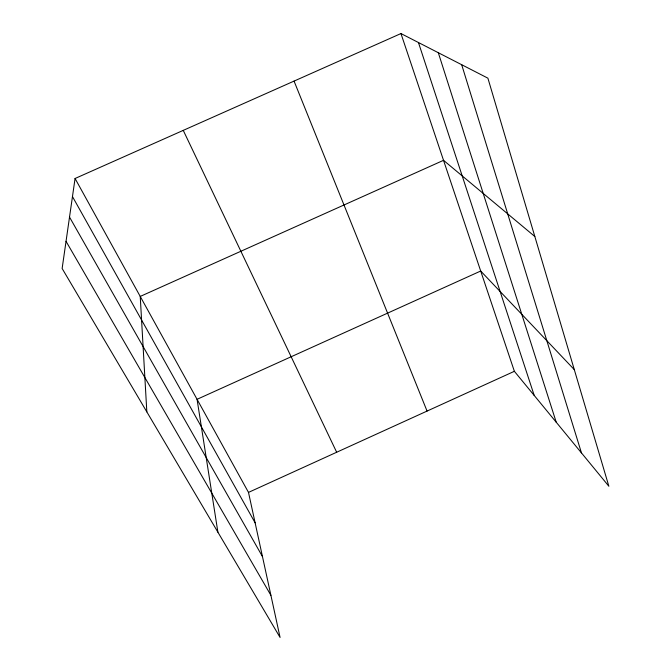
<?xml version="1.0" encoding="UTF-8"?>
<svg xmlns="http://www.w3.org/2000/svg" width="671" height="671" viewBox="0 0 671 671"><rect width="100%" height="100%" fill="white"/><g stroke="black" fill="none" stroke-linecap="round" stroke-linejoin="round"><path stroke-width="1.01" d="M75.068 178.494L62.135 268.501L280.075 637.45L248.496 492.405L75.068 178.494L400.956 33.55L487.892 78.163L608.865 486.249L514.372 371.306L400.956 33.55M248.496 492.405L514.372 371.306M534.829 236.502L443.523 160.319L140.231 296.431L146.832 411.885M574.284 369.612L480.696 271.025L197.064 399.312L217.899 532.195M66.043 241.325L270.899 595.311M69.524 217.102L262.47 556.569M72.468 196.569L255.123 522.826M183.258 130.375L336.666 452.246M294.057 81.099L427.058 411.071M418.452 42.533L534.217 395.445M438.306 52.715L556.217 422.202M461.69 64.718L581.447 452.891"/></g></svg>
